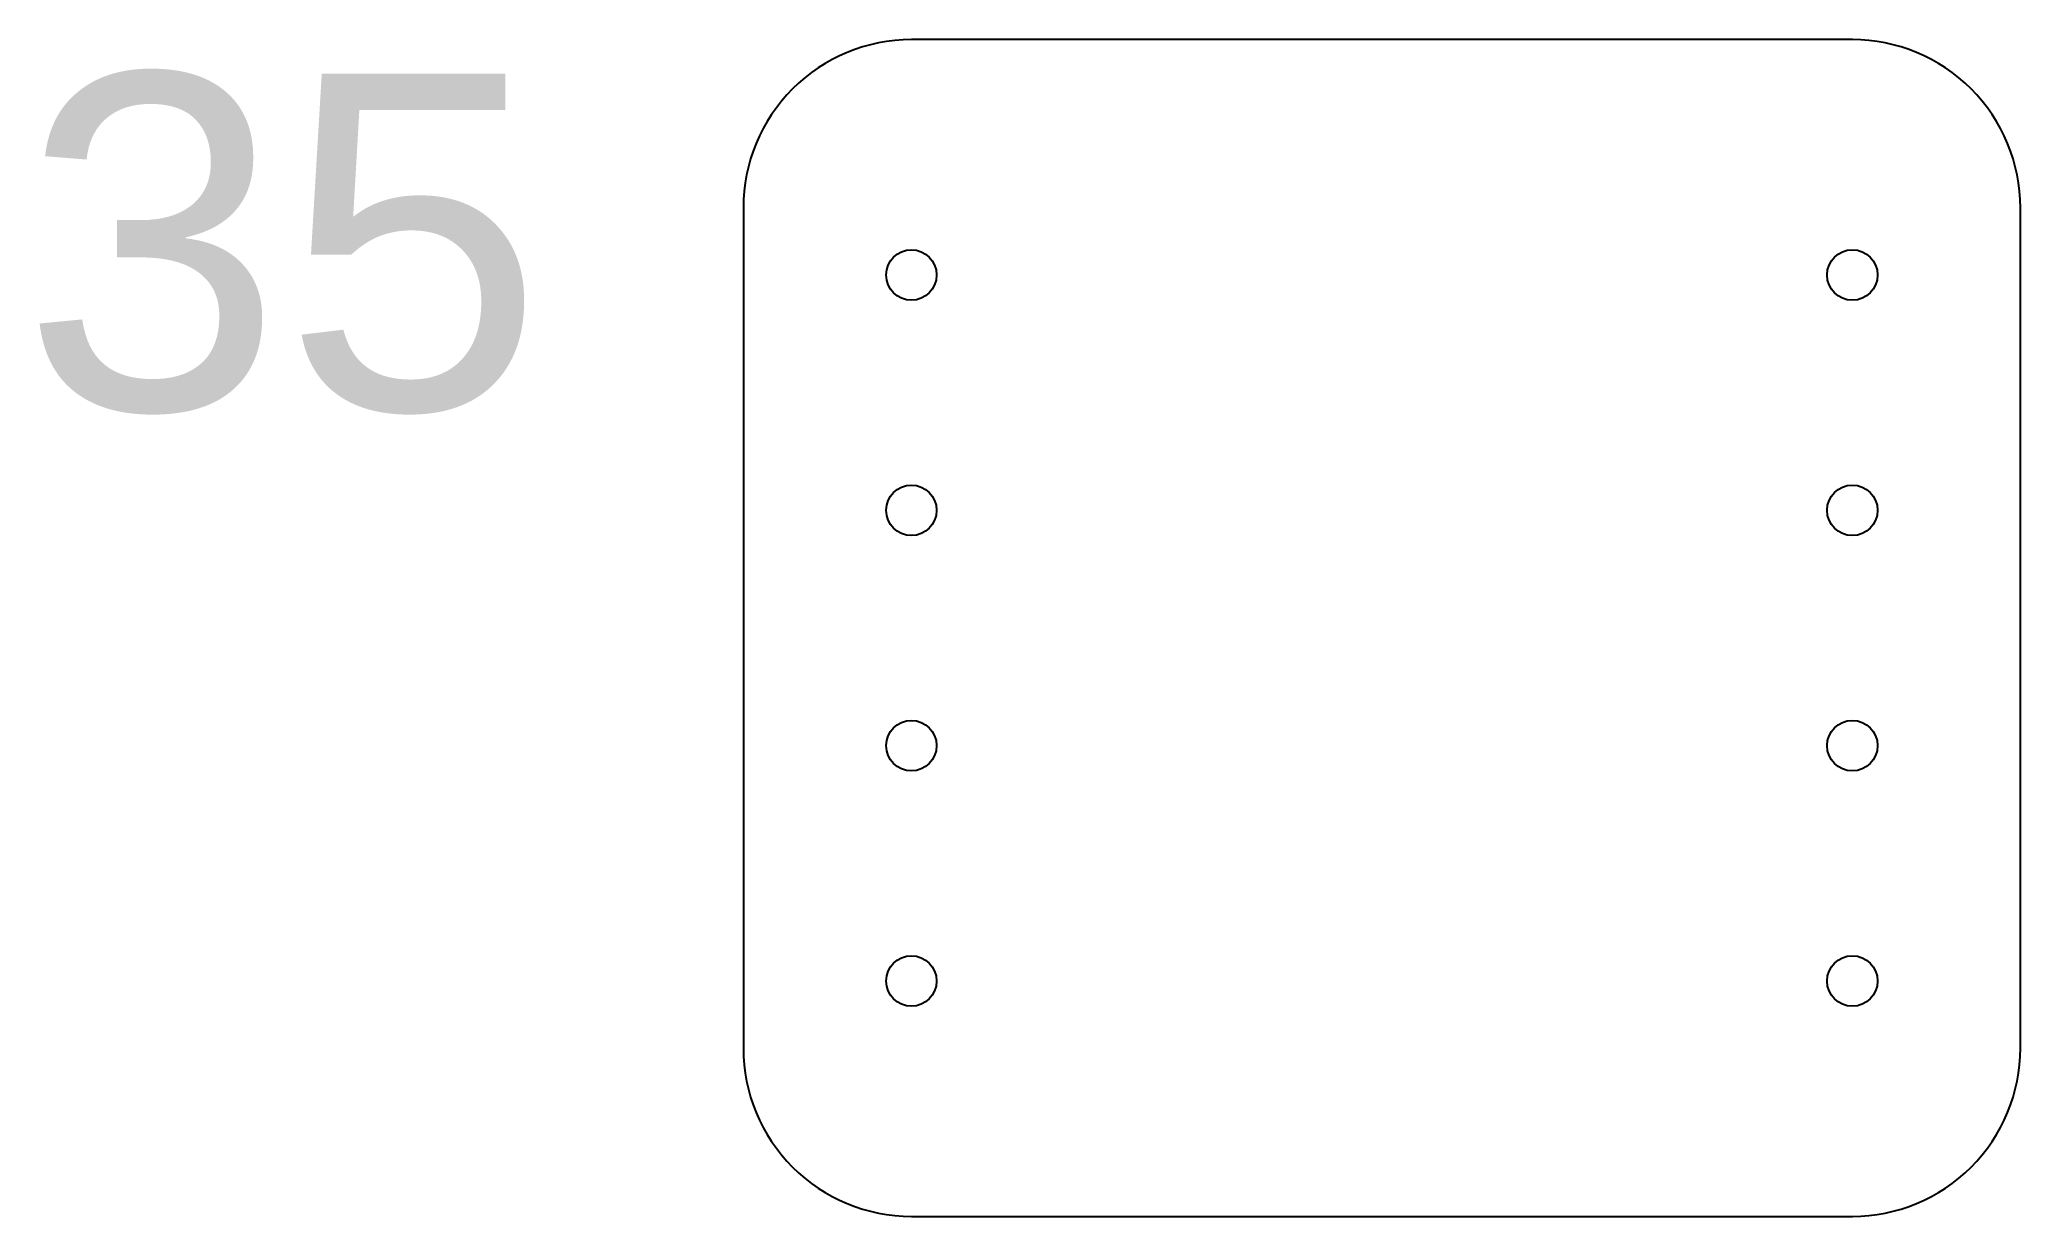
# Model space of a CAD drawing. Header units: millimetres. Extents: x 2141.1 to 2200.1, y 1781.2 to 1816.2.
import ezdxf

# ---------------------------------------------------------------- set-up
doc = ezdxf.new("R2010")
doc.units = ezdxf.units.MM
doc.styles.get("Standard").update_dxf_attribs({"font": 'arial.ttf'})

msp = doc.modelspace()

# ---------------------------------------------------------------- linework, layer by layer
for points in [[(2183.587, 1816.223), (2167.087, 1816.223, 0.414214), (2162.087, 1811.223), (2162.087, 1786.223, 0.414214), (2167.087, 1781.223), (2183.587, 1781.223)], [(2183.587, 1781.223), (2195.087, 1781.223, 0.414214), (2200.087, 1786.223), (2200.087, 1811.223, 0.414214), (2195.087, 1816.223), (2183.587, 1816.223)]]:
    msp.add_lwpolyline(points, format="xyb")
for centre in [(2167.087, 1809.223), (2195.087, 1809.223), (2167.087, 1802.223), (2195.087, 1802.223), (2167.087, 1795.223), (2195.087, 1795.223), (2167.087, 1788.223), (2195.087, 1788.223)]:
    msp.add_circle(centre, 0.75)

# ---------------------------------------------------------------- texts
at = {"insert": (2140.612, 1815.211), "char_height": 10, "attachment_point": 1}
msp.add_mtext_dynamic_manual_height_columns('35', width=6.2597, gutter_width=12.5, heights=[0], dxfattribs=at)

doc.saveas('drawing.dxf')
